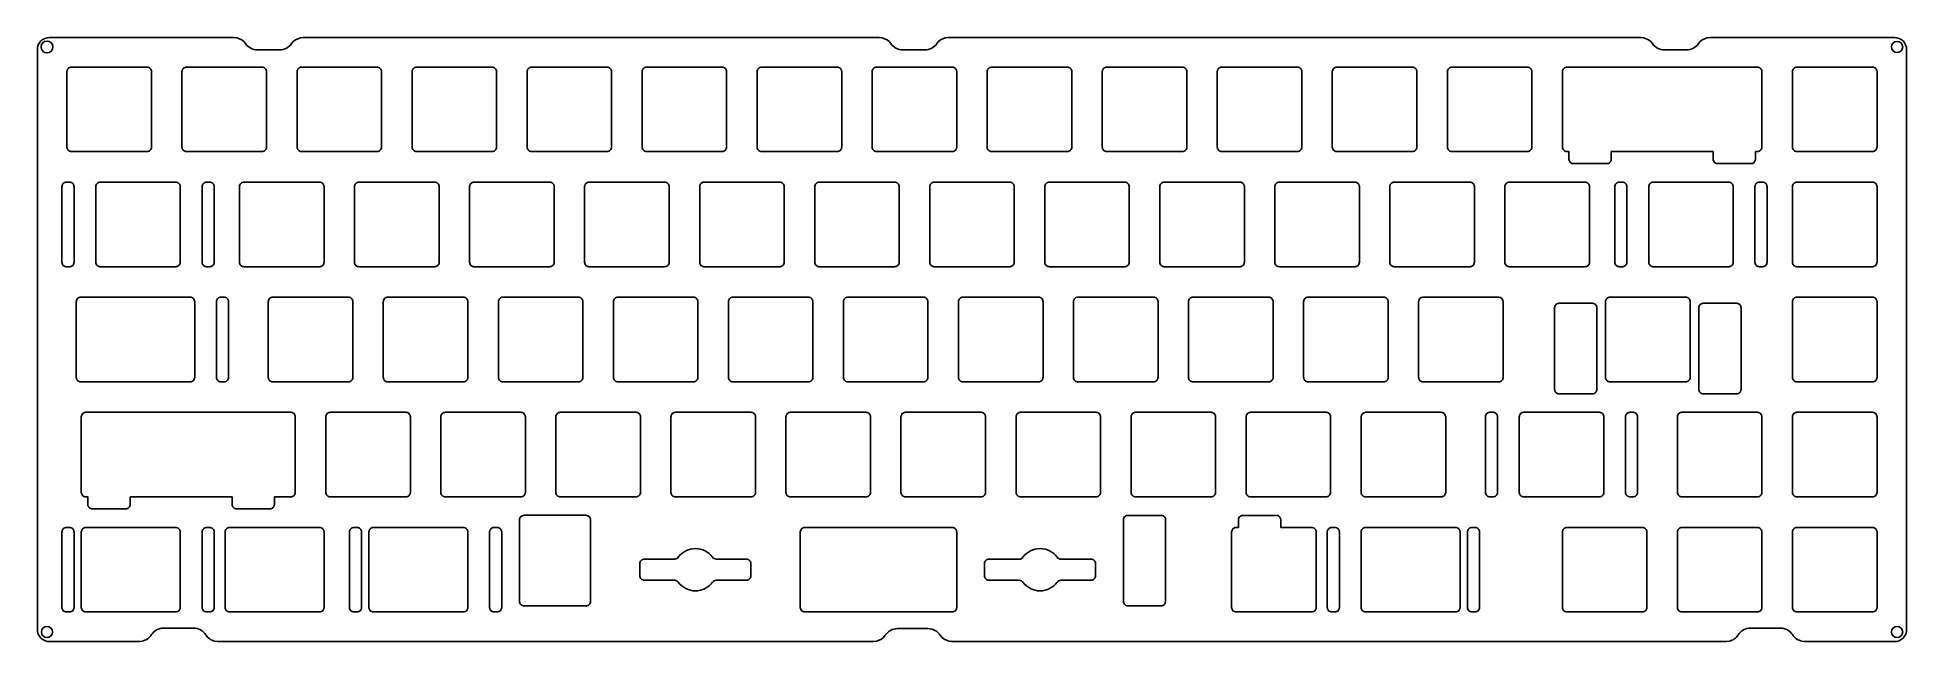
# Model space of a CAD drawing. Header units: millimetres. Extents: x -58 to 251, y -150 to -50.
import ezdxf

# ---------------------------------------------------------------- set-up
doc = ezdxf.new("R2010")
doc.units = ezdxf.units.MM
doc.layers.get('0').update_dxf_attribs({"linetype": 'CONTINUOUS'})

msp = doc.modelspace()

# ---------------------------------------------------------------- linework, layer by layer
for p, q in [((-58.39, -52.42), (-58.39, -148.42)), ((-25.84, -50.42), (-56.39, -50.42)), ((-25.37, -50.5), (-25.84, -50.42)), ((-18.23, -52.47), (-21.97, -52.47)), ((-14.36, -50.42), (-14.84, -50.5)), ((81.01, -50.42), (-14.36, -50.42)), ((81.49, -50.5), (81.01, -50.42)), ((88.62, -52.47), (84.88, -52.47)), ((92.44, -50.42), (91.97, -50.51)), ((207.14, -50.42), (92.44, -50.42)), ((207.62, -50.5), (207.14, -50.42)), ((214.75, -52.47), (211.01, -52.47)), ((218.62, -50.42), (218.14, -50.5)), ((249.16, -50.42), (218.62, -50.42)), ((251.16, -148.42), (251.16, -52.42)), ((-37.45, -148.17), (-32.55, -148.17)), ((84.07, -148.27), (89.09, -148.27)), ((225.33, -148.17), (230.23, -148.17)), ((-56.39, -150.42), (-41.49, -150.42)), ((-41.49, -150.42), (-41.02, -150.33)), ((-28.99, -150.33), (-28.52, -150.42)), ((-28.52, -150.42), (80.09, -150.42)), ((80.09, -150.42), (80.56, -150.33)), ((92.6, -150.33), (93.07, -150.42)), ((93.07, -150.42), (221.29, -150.42)), ((221.29, -150.42), (221.76, -150.33)), ((233.8, -150.33), (234.27, -150.42)), ((234.27, -150.42), (249.16, -150.42))]:
    msp.add_line(p, q)
for points in [[(-53.49, -56.07), (-53.49, -68.57, 0.414214), (-52.74, -69.32), (-40.24, -69.32, 0.414214), (-39.49, -68.57), (-39.49, -56.07, 0.414214), (-40.24, -55.32), (-52.74, -55.32, 0.414214)], [(-34.44, -56.07), (-34.44, -68.57, 0.414214), (-33.69, -69.32), (-21.19, -69.32, 0.414214), (-20.44, -68.57), (-20.44, -56.07, 0.414214), (-21.19, -55.32), (-33.69, -55.32, 0.414214)], [(-15.39, -56.07), (-15.39, -68.57, 0.414214), (-14.64, -69.32), (-2.14, -69.32, 0.414214), (-1.39, -68.57), (-1.39, -56.07, 0.414214), (-2.14, -55.32), (-14.64, -55.32, 0.414214)], [(3.66, -56.07), (3.66, -68.57, 0.414214), (4.41, -69.32), (16.91, -69.32, 0.414214), (17.66, -68.57), (17.66, -56.07, 0.414214), (16.91, -55.32), (4.41, -55.32, 0.414214)], [(22.71, -56.07), (22.71, -68.57, 0.414214), (23.46, -69.32), (35.96, -69.32, 0.414214), (36.71, -68.57), (36.71, -56.07, 0.414214), (35.96, -55.32), (23.46, -55.32, 0.414214)], [(41.76, -56.07), (41.76, -68.57, 0.414214), (42.51, -69.32), (55.01, -69.32, 0.414214), (55.76, -68.57), (55.76, -56.07, 0.414214), (55.01, -55.32), (42.51, -55.32, 0.414214)], [(61.56, -69.32, -0.414214), (60.81, -68.57), (60.81, -56.07, -0.414214), (61.56, -55.32), (74.06, -55.32, -0.414214), (74.81, -56.07), (74.81, -68.57, -0.414214), (74.06, -69.32)], [(79.86, -56.07), (79.86, -68.57, 0.414214), (80.61, -69.32), (93.11, -69.32, 0.414214), (93.86, -68.57), (93.86, -56.07, 0.414214), (93.11, -55.32), (80.61, -55.32, 0.414214)], [(98.91, -56.07), (98.91, -68.57, 0.414214), (99.66, -69.32), (112.16, -69.32, 0.414214), (112.91, -68.57), (112.91, -56.07, 0.414214), (112.16, -55.32), (99.66, -55.32, 0.414214)], [(117.96, -56.07), (117.96, -68.57, 0.414214), (118.71, -69.32), (131.21, -69.32, 0.414214), (131.96, -68.57), (131.96, -56.07, 0.414214), (131.21, -55.32), (118.71, -55.32, 0.414214)], [(137.01, -56.07), (137.01, -68.57, 0.414214), (137.76, -69.32), (150.26, -69.32, 0.414214), (151.01, -68.57), (151.01, -56.07, 0.414214), (150.26, -55.32), (137.76, -55.32, 0.414214)], [(156.06, -56.07), (156.06, -68.57, 0.414214), (156.81, -69.32), (169.31, -69.32, 0.414214), (170.06, -68.57), (170.06, -56.07, 0.414214), (169.31, -55.32), (156.81, -55.32, 0.414214)], [(175.11, -56.07), (175.11, -68.57, 0.414214), (175.86, -69.32), (188.36, -69.32, 0.414214), (189.11, -68.57), (189.11, -56.07, 0.414214), (188.36, -55.32), (175.86, -55.32, 0.414214)], [(219.13, -69.32), (219.13, -70.57, 0.525607), (220.14, -71.27), (225.64, -71.27, 0.310954), (226.13, -70.57), (226.13, -69.32), (226.46, -69.32, 0.414214), (227.21, -68.57), (227.21, -56.07, 0.414214), (226.46, -55.32), (194.91, -55.32, 0.414214), (194.16, -56.07), (194.16, -68.57, 0.414214), (194.91, -69.32), (195.25, -69.32), (195.25, -70.57, 0.525607), (196.27, -71.27), (201.77, -71.27, 0.310954), (202.25, -70.57), (202.25, -69.32)], [(232.26, -56.07), (232.26, -68.57, 0.414214), (233.01, -69.32), (245.51, -69.32, 0.414214), (246.26, -68.57), (246.26, -56.07, 0.414214), (245.51, -55.32), (233.01, -55.32, 0.414214)], [(-54.32, -75.12), (-54.32, -87.62, 0.414214), (-53.57, -88.37), (-53.07, -88.37, 0.414214), (-52.32, -87.62), (-52.32, -75.12, 0.414214), (-53.07, -74.37), (-53.57, -74.37, 0.414214)], [(-48.72, -75.12), (-48.72, -87.62, 0.414214), (-47.97, -88.37), (-35.47, -88.37, 0.414214), (-34.72, -87.62), (-34.72, -75.12, 0.414214), (-35.47, -74.37), (-47.97, -74.37, 0.414214)], [(-29.87, -74.37), (-30.37, -74.37, 0.414214), (-31.12, -75.12), (-31.12, -87.62, 0.414214), (-30.37, -88.37), (-29.87, -88.37, 0.414214), (-29.12, -87.62), (-29.12, -75.12, 0.414214)], [(-11.66, -74.37), (-24.16, -74.37, 0.414214), (-24.91, -75.12), (-24.91, -87.62, 0.414214), (-24.16, -88.37), (-11.66, -88.37, 0.414214), (-10.91, -87.62), (-10.91, -75.12, 0.414214)], [(-5.86, -75.12), (-5.86, -87.62, 0.414214), (-5.11, -88.37), (7.39, -88.37, 0.414214), (8.14, -87.62), (8.14, -75.12, 0.414214), (7.39, -74.37), (-5.11, -74.37, 0.414214)], [(13.19, -75.12), (13.19, -87.62, 0.414214), (13.94, -88.37), (26.44, -88.37, 0.414214), (27.19, -87.62), (27.19, -75.12, 0.414214), (26.44, -74.37), (13.94, -74.37, 0.414214)], [(32.24, -75.12), (32.24, -87.62, 0.414214), (32.99, -88.37), (45.49, -88.37, 0.414214), (46.24, -87.62), (46.24, -75.12, 0.414214), (45.49, -74.37), (32.99, -74.37, 0.414214)], [(51.29, -75.12), (51.29, -87.62, 0.414214), (52.04, -88.37), (64.54, -88.37, 0.414214), (65.29, -87.62), (65.29, -75.12, 0.414214), (64.54, -74.37), (52.04, -74.37, 0.414214)], [(70.34, -75.12), (70.34, -87.62, 0.414214), (71.09, -88.37), (83.59, -88.37, 0.414214), (84.34, -87.62), (84.34, -75.12, 0.414214), (83.59, -74.37), (71.09, -74.37, 0.414214)], [(90.14, -88.37, -0.414214), (89.39, -87.62), (89.39, -75.12, -0.414214), (90.14, -74.37), (102.64, -74.37, -0.414214), (103.39, -75.12), (103.39, -87.62, -0.414214), (102.64, -88.37)], [(108.44, -75.12), (108.44, -87.62, 0.414214), (109.19, -88.37), (121.69, -88.37, 0.414214), (122.44, -87.62), (122.44, -75.12, 0.414214), (121.69, -74.37), (109.19, -74.37, 0.414214)], [(127.49, -75.12), (127.49, -87.62, 0.414214), (128.24, -88.37), (140.74, -88.37, 0.414214), (141.49, -87.62), (141.49, -75.12, 0.414214), (140.74, -74.37), (128.24, -74.37, 0.414214)], [(146.54, -75.12), (146.54, -87.62, 0.414214), (147.29, -88.37), (159.79, -88.37, 0.414214), (160.54, -87.62), (160.54, -75.12, 0.414214), (159.79, -74.37), (147.29, -74.37, 0.414214)], [(178.84, -74.37), (166.34, -74.37, 0.414214), (165.59, -75.12), (165.59, -87.62, 0.414214), (166.34, -88.37), (178.84, -88.37, 0.414214), (179.59, -87.62), (179.59, -75.12, 0.414214)], [(184.64, -75.12), (184.64, -87.62, 0.414214), (185.39, -88.37), (197.89, -88.37, 0.414214), (198.64, -87.62), (198.64, -75.12, 0.414214), (197.89, -74.37), (185.39, -74.37, 0.414214)], [(202.85, -75.12), (202.85, -87.62, 0.414214), (203.6, -88.37), (204.1, -88.37, 0.414214), (204.85, -87.62), (204.85, -75.12, 0.414214), (204.1, -74.37), (203.6, -74.37, 0.414214)], [(208.45, -75.12), (208.45, -87.62, 0.414214), (209.2, -88.37), (221.7, -88.37, 0.414214), (222.45, -87.62), (222.45, -75.12, 0.414214), (221.7, -74.37), (209.2, -74.37, 0.414214)], [(226.05, -75.12), (226.05, -87.62, 0.414214), (226.8, -88.37), (227.3, -88.37, 0.414214), (228.05, -87.62), (228.05, -75.12, 0.414214), (227.3, -74.37), (226.8, -74.37, 0.414214)], [(232.26, -75.12), (232.26, -87.62, 0.414214), (233.01, -88.37), (245.51, -88.37, 0.414214), (246.26, -87.62), (246.26, -75.12, 0.414214), (245.51, -74.37), (233.01, -74.37, 0.414214)], [(-51.19, -107.42), (-33.09, -107.42, 0.414214), (-32.34, -106.67), (-32.34, -94.17, 0.414214), (-33.09, -93.42), (-51.19, -93.42, 0.414214), (-51.94, -94.17), (-51.94, -106.67, 0.414214)], [(-28.74, -94.17), (-28.74, -106.67, 0.414214), (-27.99, -107.42), (-27.49, -107.42, 0.414214), (-26.74, -106.67), (-26.74, -94.17, 0.414214), (-27.49, -93.42), (-27.99, -93.42, 0.414214)], [(-20.15, -94.17), (-20.15, -106.67, 0.414214), (-19.4, -107.42), (-6.9, -107.42, 0.414214), (-6.15, -106.67), (-6.15, -94.17, 0.414214), (-6.9, -93.42), (-19.4, -93.42, 0.414214)], [(-1.1, -94.17), (-1.1, -106.67, 0.414214), (-0.35, -107.42), (12.15, -107.42, 0.414214), (12.9, -106.67), (12.9, -94.17, 0.414214), (12.15, -93.42), (-0.35, -93.42, 0.414214)], [(17.95, -94.17), (17.95, -106.67, 0.414214), (18.7, -107.42), (31.2, -107.42, 0.414214), (31.95, -106.67), (31.95, -94.17, 0.414214), (31.2, -93.42), (18.7, -93.42, 0.414214)], [(37, -94.17), (37, -106.67, 0.414214), (37.75, -107.42), (50.25, -107.42, 0.414214), (51, -106.67), (51, -94.17, 0.414214), (50.25, -93.42), (37.75, -93.42, 0.414214)], [(56.05, -94.17), (56.05, -106.67, 0.414214), (56.8, -107.42), (69.3, -107.42, 0.414214), (70.05, -106.67), (70.05, -94.17, 0.414214), (69.3, -93.42), (56.8, -93.42, 0.414214)], [(75.1, -94.17), (75.1, -106.67, 0.414214), (75.85, -107.42), (88.35, -107.42, 0.414214), (89.1, -106.67), (89.1, -94.17, 0.414214), (88.35, -93.42), (75.85, -93.42, 0.414214)], [(94.9, -107.42, -0.414214), (94.15, -106.67), (94.15, -94.17, -0.414214), (94.9, -93.42), (107.4, -93.42, -0.414214), (108.15, -94.17), (108.15, -106.67, -0.414214), (107.4, -107.42)], [(113.2, -94.17), (113.2, -106.67, 0.414214), (113.95, -107.42), (126.45, -107.42, 0.414214), (127.2, -106.67), (127.2, -94.17, 0.414214), (126.45, -93.42), (113.95, -93.42, 0.414214)], [(132.25, -94.17), (132.25, -106.67, 0.414214), (133, -107.42), (145.5, -107.42, 0.414214), (146.25, -106.67), (146.25, -94.17, 0.414214), (145.5, -93.42), (133, -93.42, 0.414214)], [(151.3, -94.17), (151.3, -106.67, 0.414214), (152.05, -107.42), (164.55, -107.42, 0.414214), (165.3, -106.67), (165.3, -94.17, 0.414214), (164.55, -93.42), (152.05, -93.42, 0.414214)], [(170.35, -94.17), (170.35, -106.67, 0.414214), (171.1, -107.42), (183.6, -107.42, 0.414214), (184.35, -106.67), (184.35, -94.17, 0.399132), (183.64, -93.42), (171.06, -93.42, 0.399132)], [(192.87, -95.17), (192.87, -108.67, 0.414214), (193.62, -109.42), (199.12, -109.42, 0.414214), (199.87, -108.67), (199.87, -95.17, 0.414214), (199.12, -94.42), (193.62, -94.42, 0.414214)], [(202.06, -107.42, -0.414214), (201.31, -106.67), (201.31, -94.17, -0.414214), (202.06, -93.42), (214.56, -93.42, -0.414214), (215.31, -94.17), (215.31, -106.67, -0.414214), (214.56, -107.42)], [(217.5, -109.42, -0.414214), (216.75, -108.67), (216.75, -95.17, -0.414214), (217.5, -94.42), (223, -94.42, -0.414214), (223.75, -95.17), (223.75, -108.67, -0.414214), (223, -109.42)], [(232.26, -94.17), (232.26, -106.67, 0.414214), (233.01, -107.42), (245.51, -107.42, 0.414214), (246.26, -106.67), (246.26, -94.17, 0.414214), (245.51, -93.42), (233.01, -93.42, 0.414214)], [(-43.02, -126.47), (-26.14, -126.47), (-26.14, -127.72, 0.414214), (-25.39, -128.47), (-19.89, -128.47, 0.414214), (-19.14, -127.72), (-19.14, -126.47), (-16.42, -126.47, 0.414214), (-15.67, -125.72), (-15.67, -113.22, 0.414214), (-16.42, -112.47), (-50.36, -112.47, 0.414214), (-51.11, -113.22), (-51.11, -125.72, 0.414214), (-50.36, -126.47), (-50.02, -126.47), (-50.02, -127.72, 0.414214), (-49.27, -128.47), (-43.77, -128.47, 0.414214), (-43.02, -127.72)], [(2.63, -112.47), (-9.87, -112.47, 0.414214), (-10.62, -113.22), (-10.62, -125.72, 0.414214), (-9.87, -126.47), (2.63, -126.47, 0.414214), (3.38, -125.72), (3.38, -113.22, 0.414214)], [(8.43, -113.22), (8.43, -125.72, 0.414214), (9.18, -126.47), (21.68, -126.47, 0.414214), (22.43, -125.72), (22.43, -113.22, 0.414214), (21.68, -112.47), (9.18, -112.47, 0.414214)], [(27.48, -113.22), (27.48, -125.72, 0.414214), (28.23, -126.47), (40.73, -126.47, 0.414214), (41.48, -125.72), (41.48, -113.22, 0.414214), (40.73, -112.47), (28.23, -112.47, 0.414214)], [(46.53, -113.22), (46.53, -125.72, 0.414214), (47.28, -126.47), (59.78, -126.47, 0.414214), (60.53, -125.72), (60.53, -113.22, 0.414214), (59.78, -112.47), (47.28, -112.47, 0.414214)], [(65.58, -113.22), (65.58, -125.72, 0.414214), (66.33, -126.47), (78.83, -126.47, 0.414214), (79.58, -125.72), (79.58, -113.22, 0.414214), (78.83, -112.47), (66.33, -112.47, 0.414214)], [(84.63, -113.22), (84.63, -125.72, 0.414214), (85.38, -126.47), (97.88, -126.47, 0.414214), (98.63, -125.72), (98.63, -113.22, 0.414214), (97.88, -112.47), (85.38, -112.47, 0.414214)], [(116.93, -112.47), (104.43, -112.47, 0.414214), (103.68, -113.22), (103.68, -125.72, 0.414214), (104.43, -126.47), (116.93, -126.47, 0.414214), (117.68, -125.72), (117.68, -113.22, 0.414214)], [(122.73, -113.22), (122.73, -125.72, 0.414214), (123.48, -126.47), (135.98, -126.47, 0.414214), (136.73, -125.72), (136.73, -113.22, 0.414214), (135.98, -112.47), (123.48, -112.47, 0.414214)], [(155.03, -112.47), (142.53, -112.47, 0.414214), (141.78, -113.22), (141.78, -125.72, 0.414214), (142.53, -126.47), (155.03, -126.47, 0.414214), (155.78, -125.72), (155.78, -113.22, 0.414214)], [(160.83, -113.22), (160.83, -125.72, 0.414214), (161.58, -126.47), (174.08, -126.47, 0.414214), (174.83, -125.72), (174.83, -113.22, 0.399132), (174.11, -112.47), (161.54, -112.47, 0.399132)], [(182.67, -112.47), (182.17, -112.47, 0.414214), (181.42, -113.22), (181.42, -125.72, 0.414214), (182.17, -126.47), (182.67, -126.47, 0.414214), (183.42, -125.72), (183.42, -113.22, 0.414214)], [(187.02, -113.22), (187.02, -125.72, 0.414214), (187.77, -126.47), (200.27, -126.47, 0.414214), (201.02, -125.72), (201.02, -113.22, 0.414214), (200.27, -112.47), (187.77, -112.47, 0.414214)], [(205.87, -112.47), (205.37, -112.47, 0.414214), (204.62, -113.22), (204.62, -125.72, 0.414214), (205.37, -126.47), (205.87, -126.47, 0.414214), (206.62, -125.72), (206.62, -113.22, 0.414214)], [(213.96, -126.47, -0.414214), (213.21, -125.72), (213.21, -113.22, -0.414214), (213.96, -112.47), (226.46, -112.47, -0.414214), (227.21, -113.22), (227.21, -125.72, -0.414214), (226.46, -126.47)], [(232.26, -113.22), (232.26, -125.72, 0.414214), (233.01, -126.47), (245.51, -126.47, 0.414214), (246.26, -125.72), (246.26, -113.22, 0.414214), (245.51, -112.47), (233.01, -112.47, 0.414214)], [(21.46, -130.27), (21.46, -143.77, 0.414214), (22.21, -144.52), (32.46, -144.52, 0.414214), (33.21, -143.77), (33.21, -130.27, 0.414214), (32.46, -129.52), (22.21, -129.52, 0.414214)], [(121.46, -130.27), (121.46, -143.77, 0.414214), (122.21, -144.52), (127.71, -144.52, 0.414214), (128.46, -143.77), (128.46, -130.27, 0.310847), (127.98, -129.57), (122.48, -129.57, 0.525731)], [(139.39, -132.27), (139.39, -144.77, 0.414214), (140.14, -145.52), (152.64, -145.52, 0.414214), (153.39, -144.77), (153.39, -132.27, 0.414214), (152.64, -131.52), (147.51, -131.52), (147.51, -130.27, 0.310847), (147.03, -129.57), (141.53, -129.57, 0.525731), (140.51, -130.27), (140.51, -131.52), (140.14, -131.52, 0.414214)], [(-53.07, -131.52), (-53.57, -131.52, 0.414214), (-54.32, -132.27), (-54.32, -144.77, 0.414214), (-53.57, -145.52), (-53.07, -145.52, 0.414214), (-52.32, -144.77), (-52.32, -132.27, 0.414214)], [(-51.11, -132.27), (-51.11, -144.77, 0.414214), (-50.36, -145.52), (-35.47, -145.52, 0.414214), (-34.72, -144.77), (-34.72, -132.27, 0.414214), (-35.47, -131.52), (-50.36, -131.52, 0.414214)], [(-31.12, -132.27), (-31.12, -144.77, 0.414214), (-30.37, -145.52), (-29.87, -145.52, 0.414214), (-29.12, -144.77), (-29.12, -132.27, 0.414214), (-29.87, -131.52), (-30.37, -131.52, 0.414214)], [(-27.29, -132.27), (-27.29, -144.77, 0.414214), (-26.54, -145.52), (-11.66, -145.52, 0.414214), (-10.91, -144.77), (-10.91, -132.27, 0.414214), (-11.66, -131.52), (-26.54, -131.52, 0.414214)], [(-6.7, -132.27), (-6.7, -144.77, 0.414214), (-5.95, -145.52), (-5.45, -145.52, 0.414214), (-4.7, -144.77), (-4.7, -132.27, 0.414214), (-5.45, -131.52), (-5.95, -131.52, 0.414214)], [(-3.48, -132.27), (-3.48, -144.77, 0.414214), (-2.73, -145.52), (12.15, -145.52, 0.414214), (12.9, -144.77), (12.9, -132.27, 0.414214), (12.15, -131.52), (-2.73, -131.52, 0.414214)], [(16.5, -132.27), (16.5, -144.77, 0.414214), (17.25, -145.52), (17.75, -145.52, 0.414214), (18.5, -144.77), (18.5, -132.27, 0.414214), (17.75, -131.52), (17.25, -131.52, 0.414214)], [(67.96, -132.27), (67.96, -144.77, 0.414214), (68.71, -145.52), (93.11, -145.52, 0.414214), (93.86, -144.77), (93.86, -132.27, 0.414214), (93.11, -131.52), (68.71, -131.52, 0.414214)], [(155.23, -132.27), (155.23, -144.77, 0.414214), (155.98, -145.52), (156.48, -145.52, 0.414214), (157.23, -144.77), (157.23, -132.27, 0.414214), (156.48, -131.52), (155.98, -131.52, 0.414214)], [(160.83, -132.27, -0.414214), (161.58, -131.52), (176.46, -131.52, -0.414214), (177.21, -132.27), (177.21, -144.77, -0.414214), (176.46, -145.52), (161.58, -145.52, -0.414214), (160.83, -144.77)], [(178.43, -132.27), (178.43, -144.77, 0.414214), (179.18, -145.52), (179.68, -145.52, 0.414214), (180.43, -144.77), (180.43, -132.27, 0.414214), (179.68, -131.52), (179.18, -131.52, 0.414214)], [(194.16, -132.27), (194.16, -144.77, 0.414214), (194.91, -145.52), (207.41, -145.52, 0.414214), (208.16, -144.77), (208.16, -132.27, 0.414214), (207.41, -131.52), (194.91, -131.52, 0.414214)], [(213.21, -132.27), (213.21, -144.77, 0.414214), (213.96, -145.52), (226.46, -145.52, 0.414214), (227.21, -144.77), (227.21, -132.27, 0.414214), (226.46, -131.52), (213.96, -131.52, 0.414214)], [(232.26, -132.27), (232.26, -144.77, 0.414214), (233.01, -145.52), (245.51, -145.52, 0.414214), (246.26, -144.77), (246.26, -132.27, 0.414214), (245.51, -131.52), (233.01, -131.52, 0.414214)], [(59.78, -139.52), (59.78, -137.52, 0.414214), (59.03, -136.77), (54.02, -136.77, -0.239932), (53.42, -136.46, 0.509175), (47.75, -136.46, -0.239932), (47.15, -136.77), (42.14, -136.77, 0.414214), (41.39, -137.52), (41.39, -139.52, 0.414214), (42.14, -140.27), (47.15, -140.27, -0.239932), (47.75, -140.58, 0.509175), (53.42, -140.58, -0.239932), (54.02, -140.27), (59.03, -140.27, 0.414214)], [(116.86, -139.52), (116.86, -137.52, 0.414214), (116.11, -136.77), (111.1, -136.77, -0.239932), (110.49, -136.46, 0.509175), (104.83, -136.46, -0.239932), (104.22, -136.77), (99.21, -136.77, 0.414214), (98.46, -137.52), (98.46, -139.52, 0.414214), (99.21, -140.27), (104.22, -140.27, -0.239932), (104.83, -140.58, 0.509175), (110.49, -140.58, -0.239932), (111.1, -140.27), (116.11, -140.27, 0.414214)]]:
    msp.add_lwpolyline(points, format="xyb", close=True)
for centre, radius in [((-56.8, -52), 0.98), ((249.58, -52), 0.93), ((-56.8, -148.83), 0.93), ((249.58, -148.83), 0.93)]:
    msp.add_circle(centre, radius)
for centre, radius, start, end in [((-56.39, -52.42), 2, 90, 180), ((-25.77, -52.72), 2.25, 34.4174, 79.7369), ((-21.97, -50.12), 2.35, 214.4174, 270), ((-18.23, -50.12), 2.35, 270, 325.5826), ((-14.44, -52.72), 2.25, 100.2631, 145.5826), ((81.09, -52.72), 2.25, 34.4174, 79.7369), ((84.88, -50.12), 2.35, 214.4174, 270), ((88.62, -50.12), 2.35, 270, 325.5826), ((92.41, -52.72), 2.25, 101.418, 145.5826), ((207.22, -52.72), 2.25, 34.4174, 79.7369), ((211.01, -50.12), 2.35, 214.4174, 270), ((214.75, -50.12), 2.35, 270, 325.5826), ((218.54, -52.72), 2.25, 100.2631, 145.5826), ((249.16, -52.42), 2, 0, 90), ((-37.45, -150.62), 2.45, 90, 147.8651), ((-32.55, -150.62), 2.45, 32.1349, 90), ((84.07, -150.72), 2.45, 90, 146.4197), ((89.09, -150.72), 2.45, 33.5803, 90), ((225.33, -150.62), 2.45, 90, 147.8651), ((230.23, -150.62), 2.45, 32.1349, 90), ((-41.43, -148.12), 2.25, 280.5705, 327.8651), ((-28.57, -148.12), 2.25, 212.1349, 259.4295), ((80.15, -148.12), 2.25, 280.5705, 326.4197), ((93.01, -148.12), 2.25, 213.5803, 259.4295), ((221.35, -148.12), 2.25, 280.5705, 327.8651), ((234.21, -148.12), 2.25, 212.1349, 259.4295)]:
    msp.add_arc(centre, radius, start, end)
for centre, start_param, end_param in [((-56.39, -148.42), 4.712389, 6.283185), ((249.16, -148.42), 6.283185, 7.853982)]:
    msp.add_ellipse(centre, major_axis=(0, -2), ratio=1, start_param=start_param, end_param=end_param)

doc.saveas('drawing.dxf')
